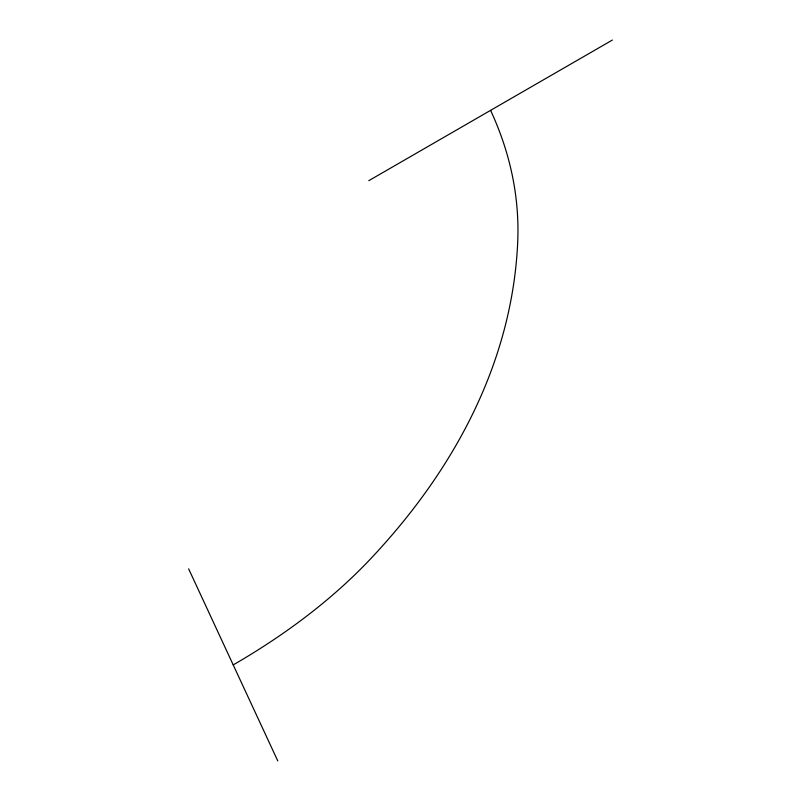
<?xml version="1.0" encoding="UTF-8"?>
<svg xmlns="http://www.w3.org/2000/svg" width="801" height="801" viewBox="0 0 801 801"><rect width="100%" height="100%" fill="white"/><g stroke="black" fill="none" stroke-linecap="round" stroke-linejoin="round"><path stroke-width="1.2" d="M368.79 180.676L612.365 40.05M188.636 568.85L277.787 760.95M490.582 110.358A803.493 463.889 0 0 1 517.666 242.983A1213.855 700.815 0 0 1 371.514 557.866A803.493 463.889 0 0 1 233.211 664.9"/></g></svg>
